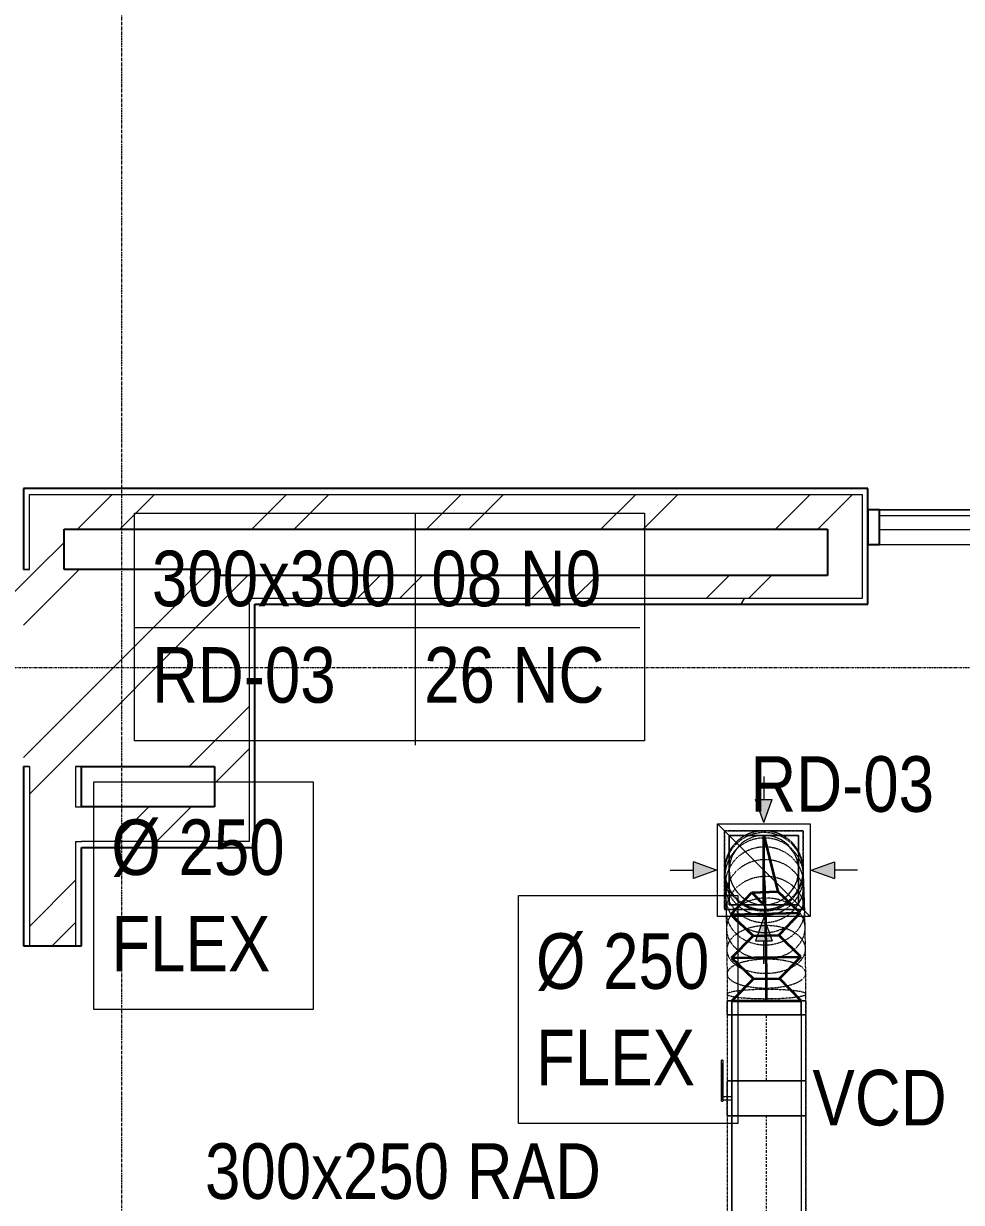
# Model space of a CAD drawing. Header units: inches. Extents: x -83664 to 20107, y -47222 to 19398.
# Drawn here: x -397 to 3657, y -3073 to 2019 of the extents above; entities that cross this region are included whole.
import ezdxf

# ---------------------------------------------------------------- set-up
doc = ezdxf.new("R2010")
doc.units = ezdxf.units.IN
doc.header["$MEASUREMENT"] = 0
for name, pattern in [('Center', [29.999999, 12, -6, 6, -6]), ('Grid Line', [22.225, 12.7, -3.175, 3.175, -3.175]), ('Hidden 0_50', [1.0584, 0.5292, -0.5292])]:
    doc.linetypes.add(name, pattern=pattern)
for name, color, linetype, lineweight, true_color in [('A-DETL', 7, 'Continuous', 18, 0x00a600), ('M-HVAC-DUCT', 7, 'Continuous', 9, 0xffe97f), ('M-HVAC-DUCT-PATT', 7, 'Continuous', 35, 0x007f00)]:
    doc.layers.add(name, color=color, linetype=linetype, lineweight=lineweight, true_color=true_color)
for name, color, linetype, lineweight in [('A-DETL-GENF', 7, 'Continuous', 9), ('A-GLAZ-CURT', 7, 'Continuous', 9), ('A-GLAZ-CWMG', 7, 'Continuous', 9), ('A-WALL', 7, 'Continuous', 9), ('A-WALL-PATT', 7, 'Continuous', 25), ('G-ANNO-TEXT', 7, 'Continuous', 9), ('M-HVAC-CDFF', 7, 'Continuous', 9), ('M-HVAC-DUCT-CNTR', 7, 'Center', 9), ('M-HVAC-DUCT-IDEN', 7, 'Continuous', 18), ('S-GRID', 7, 'Continuous', 9)]:
    doc.layers.add(name, color=color, linetype=linetype, lineweight=lineweight)
doc.styles.add('Arial Narrow_21', font='ARIALN.TTF', dxfattribs={"height": 240})
pattern_1 = [(45, (0, 0), (-377.1708, 377.1708), []), (45, (0, 571.5), (-377.1708, 377.1708), [])]
pattern_2 = [(0, (0, 0), (1219.2, 304.8), [50.292, -864.108, 50.292, -864.108, -4876.8]), (0, (0, 0), (1219.2, 304.8), [-1828.8, 50.292, -1778.508, 50.292, -864.108, -2133.6]), (0, (0, 0), (1219.2, 304.8), [-4572, 50.292, -559.308, 50.292, -1473.708]), (120, (457.2, 152.4), (-873.56454, 903.45817), [50.292, -864.108, 50.292, -864.108, -4876.8]), (120, (457.2, 152.4), (-873.56454, 903.45817), [-1828.8, 50.292, -1778.508, 50.292, -864.108, -2133.6]), (120, (457.2, 152.4), (-873.56454, 903.45817), [-4572, 50.292, -559.308, 50.292, -1473.708]), (240, (609.6, 762), (-345.63546, -1208.25817), [50.292, -864.108, 50.292, -864.108, -4876.8]), (240, (609.6, 762), (-345.63546, -1208.25817), [-1828.8, 50.292, -1778.508, 50.292, -864.108, -2133.6]), (240, (609.6, 762), (-345.63546, -1208.25817), [-4572, 50.292, -559.308, 50.292, -1473.708])]

# ---------------------------------------------------------------- blocks, each defined once
blk = doc.blocks.new('GCE-AT-Return Air Rectangular Diffuser - 300X300-7590694-FIRST FLOOR AC CONDITIONING LAYOUT - PART A')
at = {"layer": 'A-DETL-GENF', "true_color": 0xff00ff}
for points in [[(0, 205), (36.4, 305), (-36.4, 305)], [(-305, -36.4), (-205, 0), (-305, 36.4)], [(305, -36.4), (305, 36.4), (205, 0)], [(36.4, -305), (0, -205), (-36.4, -305)]]:
    blk.add_hatch(color=6, dxfattribs=at).paths.add_polyline_path(points)
at = {"layer": 'A-DETL-GENF', "color": 6, "true_color": 0xff00ff}
for p, q in [((0, 405), (0, 305)), ((0, 205), (-36.4, 305)), ((-36.4, 305), (36.4, 305)), ((0, 205), (36.4, 305)), ((-200, 200), (200, 200)), ((-200, -200), (-200, 200)), ((-200, 200), (200, -200)), ((200, 200), (200, -200)), ((-205, 0), (-305, 36.4)), ((-305, -36.4), (-305, 36.4)), ((205, 0), (305, 36.4)), ((305, 36.4), (305, -36.4)), ((405, 0), (305, 0)), ((-405, 0), (-305, 0)), ((-205, 0), (-305, -36.4)), ((205, 0), (305, -36.4)), ((200, -200), (-200, -200)), ((0, -205), (-36.4, -305)), ((0, -205), (36.4, -305)), ((-36.4, -305), (36.4, -305)), ((0, -405), (0, -305))]:
    blk.add_line(p, q, dxfattribs=at)
blk = doc.blocks.new('M_Rectangular to Round Transition - Angle - 45 Degree-7692455-FIRST FLOOR AC CONDITIONING LAYOUT - PART A')
at = {"layer": 'M-HVAC-DUCT', "color": 6, "true_color": 0xff00ff}
for p, q in [((0, 150), (60.4, 150)), ((60.4, 150), (0, 150)), ((0, 150), (0, -150)), ((0, -150), (0, 150)), ((60.4, 0), (60.4, 150)), ((60.4, 0), (60.4, 150)), ((60.4, -150), (60.4, 0)), ((60.4, -150), (60.4, 0)), ((0, -150), (60.4, -150)), ((60.4, -150), (0, -150))]:
    blk.add_line(p, q, dxfattribs=at)
blk = doc.blocks.new('M_Rectangular to Round Transition - Angle - 45 Degree-7399641-FIRST FLOOR AC CONDITIONING LAYOUT - PART A')
at = {"layer": 'M-HVAC-DUCT', "color": 6, "true_color": 0xff00ff}
for p, q in [((146028.2, 59241), (145878.2, 59241)), ((145878.2, 59241), (145878.2, 59091)), ((145878.2, 59241), (146178.2, 59241)), ((145878.2, 58941), (145878.2, 59241)), ((146178.2, 59241), (146028.2, 59241)), ((146178.2, 59091), (146178.2, 59241)), ((146178.2, 59241), (146178.2, 58941)), ((145878.2, 59091), (145878.2, 58941)), ((146178.2, 58941), (146178.2, 59091)), ((145878.2, 58941), (146028.2, 58941)), ((146178.2, 58941), (145878.2, 58941)), ((146028.2, 58941), (146178.2, 58941))]:
    blk.add_line(p, q, dxfattribs=at)
for start, end in [(90, 180), (0, 90), (180, 270), (270, 0)]:
    blk.add_arc((146028.2, 59091), 150, start, end, dxfattribs=at)
blk = doc.blocks.new('TEMW-ME-DMP-Volume Control Damper - Standard-7399616-FIRST FLOOR AC CONDITIONING LAYOUT - PART A')
at = {"layer": 'M-HVAC-DUCT', "color": 6, "true_color": 0xff00ff}
for p, q in [((-165.1, 188.1), (-165.1, 194.4)), ((-152.4, 194.4), (-165.1, 194.4)), ((-165.1, 188.1), (-152.4, 188.1)), ((0, 194.4), (-152.4, 194.4)), ((-152.4, 194.4), (0, 194.4)), ((0, 188.1), (-152.4, 188.1)), ((-152.4, 188.1), (0, 188.1)), ((-6.4, 150), (-6.4, 188.1)), ((6.3, 188.1), (-6.4, 188.1)), ((6.3, 188.1), (-6.4, 188.1)), ((12.7, 194.4), (0, 194.4)), ((0, 188.1), (12.7, 188.1)), ((6.3, 188.1), (6.3, 150)), ((12.7, 194.4), (12.7, 188.1)), ((-76.2, 150), (-76.2, -150)), ((-76.2, -150), (-76.2, 150)), ((76.2, 150), (-76.2, 150)), ((-76.2, 150), (76.2, 150)), ((-76.2, 150), (76.2, 150)), ((-6.4, 150), (6.3, 150)), ((-6.4, 150), (6.3, 150)), ((76.2, 150), (76.2, -150)), ((76.2, -150), (76.2, 150)), ((-76.2, -150), (76.2, -150)), ((-76.2, -150), (76.2, -150)), ((-76.2, -150), (76.2, -150))]:
    blk.add_line(p, q, dxfattribs=at)
blk = doc.blocks.new('TEMW-SMBZ-HO-BM-HVAC-00002_rvt-1-FIRST FLOOR AC CONDITIONING LAYOUT - PART A')
at = {"layer": 'M-HVAC-DUCT', "color": 6, "linetype": 'Hidden 0_50', "true_color": 0xff00ff}
for p, q in [((154259.4, 96904.5), (154089.4, 96904.5)), ((154089.4, 96904.5), (154089.4, 96734.5)), ((154089.4, 96564.5), (154089.4, 96904.5)), ((154089.4, 96904.5), (154429.4, 96904.5)), ((154429.4, 96904.5), (154259.4, 96904.5)), ((154429.4, 96734.5), (154429.4, 96904.5)), ((154429.4, 96904.5), (154429.4, 96564.5)), ((154089.4, 96734.5), (154089.4, 96564.5)), ((154089.6, 96725.2), (154090, 96718.2)), ((154089.9, 96719.1), (154091, 96698)), ((154429.5, 96736.7), (154429.1, 96743.7)), ((154429.4, 96564.5), (154429.4, 96734.5)), ((154430.6, 96714.6), (154429.5, 96735.7)), ((154432.1, 96678.4), (154430.6, 96713.5)), ((154090.9, 96699.1), (154092.4, 96664)), ((154092.4, 96665.1), (154094.1, 96616.1)), ((154433.9, 96628.2), (154432.1, 96677.4)), ((154094.1, 96617.1), (154096, 96554.3)), ((154435.8, 96564.1), (154433.9, 96627.3)), ((154089.4, 96564.5), (154259.4, 96564.5)), ((154429.4, 96564.5), (154089.4, 96564.5)), ((154095.9, 96555.2), (154097.7, 96478.7)), ((154259.4, 96564.5), (154429.4, 96564.5)), ((154437.6, 96486.1), (154435.8, 96563.3)), ((154097.7, 96479.4), (154099.2, 96389.3)), ((154439.1, 96394.2), (154437.6, 96485.4)), ((154099.2, 96389.7), (154100.2, 96286.1)), ((154440.2, 96288.7), (154439.1, 96393.8)), ((154100.2, 96286.2), (154100.6, 96198.7)), ((154440.6, 96199.4), (154440.2, 96288.5)), ((154100.6, 96198.7), (154100.6, 96169.3)), ((154440.6, 96169.3), (154440.6, 96199.4)), ((154100.6, 96169.3), (154440.6, 96169.3)), ((154100.6, 96169.3), (154440.6, 96169.3)), ((154100.6, 96108.9), (154100.6, 96169.3)), ((154100.6, 96169.3), (154100.6, 96108.9)), ((154270.6, 96169.3), (154100.6, 96169.3)), ((154270.6, 96169.3), (154100.6, 96169.3)), ((154440.6, 96169.3), (154270.6, 96169.3)), ((154440.6, 96169.3), (154270.6, 96169.3)), ((154440.6, 96108.9), (154440.6, 96169.3)), ((154440.6, 96169.3), (154440.6, 96108.9)), ((154440.6, 96108.9), (154100.6, 96108.9)), ((154100.6, 96108.9), (154440.6, 96108.9)), ((154100.6, 96108.9), (154100.6, 95824.9)), ((154100.6, 96108.9), (154100.6, 95824.9)), ((154440.6, 96108.9), (154100.6, 96108.9)), ((154100.6, 96108.9), (154440.6, 96108.9)), ((154440.6, 95824.9), (154440.6, 96108.9)), ((154440.6, 96108.9), (154440.6, 95824.9)), ((154440.6, 95824.9), (154100.6, 95824.9)), ((154100.6, 95824.9), (154440.6, 95824.9)), ((154440.6, 95824.9), (154100.6, 95824.9)), ((154100.6, 95824.9), (154100.6, 95672.5)), ((154100.6, 95672.5), (154100.6, 95824.9)), ((154100.6, 95824.9), (154440.6, 95824.9)), ((154440.6, 95672.5), (154440.6, 95824.9)), ((154440.6, 95824.9), (154440.6, 95672.5)), ((154100.6, 95672.5), (154440.6, 95672.5)), ((154440.6, 95672.5), (154100.6, 95672.5)), ((154440.6, 95672.5), (154100.6, 95672.5)), ((154100.6, 95672.5), (154440.6, 95672.5)), ((154100.6, 95672.5), (154100.6, 94582.7)), ((154100.6, 95672.5), (154100.6, 94582.7)), ((154440.6, 94582.7), (154440.6, 95672.5)), ((154440.6, 95672.5), (154440.6, 94582.7))]:
    blk.add_line(p, q, dxfattribs=at)
at = {"layer": 'M-HVAC-DUCT', "color": 6, "true_color": 0xff00ff}
for p, q in [((154120.6, 96108.9), (154420.6, 96108.9)), ((154420.6, 96108.9), (154120.6, 96108.9)), ((154120.6, 95824.9), (154120.6, 96108.9)), ((154120.6, 96108.9), (154120.6, 95824.9)), ((154420.6, 96108.9), (154420.6, 95824.9)), ((154420.6, 96108.9), (154420.6, 95824.9)), ((154120.6, 95824.9), (154420.6, 95824.9)), ((154420.6, 95824.9), (154120.6, 95824.9)), ((154120.6, 95672.5), (154420.6, 95672.5)), ((154420.6, 95672.5), (154120.6, 95672.5)), ((154120.6, 94582.7), (154120.6, 95672.5)), ((154120.6, 95672.5), (154120.6, 94582.7)), ((154420.6, 95672.5), (154420.6, 94582.7)), ((154420.6, 95672.5), (154420.6, 94582.7))]:
    blk.add_line(p, q, dxfattribs=at)
at = {"layer": 'M-HVAC-DUCT', "color": 6, "linetype": 'Hidden 0_50', "true_color": 0xff00ff}
for start, end in [(0.7534, 180.7534), (90, 180), (0, 90), (180.7534, 0.7534), (180, 270), (270, 0)]:
    blk.add_arc((154259.4, 96734.5), 170, start, end, dxfattribs=at)
for points in [[(154429.3, 96736.7), (154429.1, 96751.5), (154424.8, 96781.1), (154407.1, 96822.4), (154379.3, 96857.6), (154343.4, 96884.5), (154301.7, 96901.1), (154257.1, 96906.4), (154212.7, 96899.9), (154171.4, 96882.2), (154136.2, 96854.4), (154109.3, 96818.5), (154092.7, 96776.8), (154089.2, 96747), (154089.4, 96732.2)], [(154429.7, 96729.7), (154429.5, 96744.4), (154425.2, 96773.9), (154407.5, 96815), (154379.7, 96850.1), (154343.8, 96876.8), (154302.1, 96893.4), (154257.5, 96898.6), (154213.1, 96892.2), (154171.8, 96874.5), (154136.6, 96846.9), (154109.7, 96811), (154093.1, 96769.5), (154089.6, 96739.9), (154089.8, 96725.1)], [(154430.7, 96708.6), (154430.6, 96723.2), (154426.3, 96752.3), (154408.6, 96792.8), (154380.8, 96827.4), (154344.9, 96853.8), (154303.2, 96870.1), (154258.7, 96875.2), (154214.2, 96868.9), (154173, 96851.4), (154137.7, 96824.1), (154110.8, 96788.7), (154094.1, 96747.8), (154090.6, 96718.6), (154090.8, 96704)], [(154432.2, 96673.6), (154432.1, 96687.8), (154427.8, 96716.3), (154410.2, 96755.9), (154382.5, 96789.7), (154346.5, 96815.4), (154304.9, 96831.3), (154260.3, 96836.3), (154215.9, 96830.1), (154174.6, 96813), (154139.3, 96786.3), (154112.4, 96751.7), (154095.7, 96711.6), (154092.1, 96683.1), (154092.3, 96668.8)], [(154434, 96624.5), (154433.9, 96638.3), (154429.6, 96665.7), (154412.1, 96703.8), (154384.4, 96736.4), (154348.5, 96761.2), (154306.8, 96776.5), (154262.3, 96781.3), (154217.8, 96775.3), (154176.6, 96758.8), (154141.2, 96733), (154114.3, 96699.6), (154097.5, 96661), (154093.9, 96633.5), (154094, 96619.8)], [(154089.4, 96732.2), (154089.6, 96717.4), (154093.9, 96687.8), (154111.6, 96646.5), (154139.4, 96611.3), (154175.3, 96584.4), (154217, 96567.8), (154261.6, 96562.5), (154306, 96569), (154347.3, 96586.7), (154382.5, 96614.5), (154409.4, 96650.4), (154426, 96692.1), (154429.5, 96721.9), (154429.3, 96736.7)], [(154089.8, 96725.1), (154089.9, 96710.4), (154094.2, 96680.9), (154111.9, 96639.8), (154139.7, 96604.7), (154175.7, 96578), (154217.4, 96561.4), (154262, 96556.2), (154306.4, 96562.6), (154347.6, 96580.3), (154382.9, 96608), (154409.7, 96643.8), (154426.4, 96685.3), (154429.9, 96714.9), (154429.7, 96729.7)], [(154090.8, 96704), (154091, 96689.4), (154095.2, 96660.3), (154112.9, 96619.8), (154140.7, 96585.2), (154176.6, 96558.8), (154218.3, 96542.5), (154262.9, 96537.4), (154307.3, 96543.8), (154348.6, 96561.2), (154383.8, 96588.5), (154410.7, 96623.9), (154427.4, 96664.9), (154430.9, 96694.1), (154430.7, 96708.6)], [(154435.9, 96561.5), (154435.7, 96574.4), (154431.6, 96600.1), (154414.1, 96635.9), (154386.4, 96666.5), (154350.6, 96689.7), (154309, 96704.1), (154264.4, 96708.6), (154220, 96702.9), (154178.7, 96687.4), (154143.3, 96663.2), (154116.3, 96631.8), (154099.4, 96595.6), (154095.8, 96569.8), (154095.9, 96556.9)], [(154092.3, 96668.8), (154092.4, 96654.6), (154096.7, 96626.2), (154114.3, 96586.6), (154142.1, 96552.8), (154178, 96527), (154219.6, 96511.1), (154264.2, 96506.1), (154308.6, 96512.3), (154349.9, 96529.4), (154385.2, 96556.1), (154412.1, 96590.7), (154428.8, 96630.8), (154432.4, 96659.3), (154432.2, 96673.6)], [(154094, 96619.8), (154094.2, 96606), (154098.4, 96578.6), (154116, 96540.5), (154143.7, 96507.9), (154179.6, 96483.1), (154221.2, 96467.8), (154265.8, 96463), (154310.2, 96469.1), (154351.5, 96485.5), (154386.8, 96511.3), (154413.8, 96544.7), (154430.5, 96583.3), (154434.2, 96610.8), (154434, 96624.5)], [(154437.6, 96484.6), (154437.5, 96496), (154433.5, 96518.9), (154416, 96550.7), (154388.5, 96577.8), (154352.7, 96598.4), (154311.1, 96611.2), (154266.6, 96615.1), (154222.1, 96610), (154180.8, 96596.3), (154145.3, 96574.7), (154118.2, 96546.9), (154101.3, 96514.6), (154097.6, 96491.7), (154097.7, 96480.2)], [(154095.9, 96556.9), (154096, 96544), (154100.2, 96518.3), (154117.7, 96482.5), (154145.3, 96451.9), (154181.2, 96428.7), (154222.8, 96414.3), (154267.3, 96409.8), (154311.8, 96415.5), (154353.1, 96431), (154388.5, 96455.3), (154415.5, 96486.6), (154432.3, 96522.8), (154436, 96548.6), (154435.9, 96561.5)], [(154097.7, 96480.2), (154097.8, 96468.7), (154101.8, 96445.9), (154119.3, 96414.1), (154146.8, 96387), (154182.6, 96366.3), (154224.2, 96353.6), (154268.7, 96349.6), (154313.2, 96354.7), (154354.5, 96368.5), (154390, 96390.1), (154417.1, 96417.9), (154434, 96450.2), (154437.7, 96473.1), (154437.6, 96484.6)], [(154439.1, 96393.5), (154439.1, 96402.6), (154435.1, 96420.4), (154417.8, 96445.4), (154390.3, 96466.7), (154354.6, 96482.9), (154313.1, 96492.9), (154268.5, 96496), (154224.1, 96491.9), (154182.7, 96481.1), (154147.1, 96464.2), (154119.9, 96442.3), (154102.9, 96417), (154099.1, 96399), (154099.1, 96390)], [(154099.1, 96390), (154099.2, 96381), (154103.2, 96363.1), (154120.5, 96338.1), (154148, 96316.8), (154183.7, 96300.6), (154225.2, 96290.7), (154269.7, 96287.6), (154314.2, 96291.6), (154355.6, 96302.4), (154391.1, 96319.4), (154418.3, 96341.2), (154435.4, 96366.5), (154439.2, 96384.5), (154439.1, 96393.5)], [(154440.2, 96288.5), (154440.1, 96294), (154436.2, 96304.8), (154419, 96319.9), (154391.6, 96332.8), (154356, 96342.6), (154314.5, 96348.6), (154270, 96350.5), (154225.5, 96348), (154184, 96341.5), (154148.5, 96331.2), (154121.2, 96318), (154104, 96302.6), (154100.2, 96291.8), (154100.2, 96286.3)], [(154100.2, 96286.3), (154100.2, 96280.8), (154104.1, 96270), (154121.3, 96254.8), (154148.7, 96242), (154184.4, 96232.2), (154225.8, 96226.1), (154270.4, 96224.3), (154314.9, 96226.7), (154356.3, 96233.3), (154391.9, 96243.6), (154419.2, 96256.8), (154436.3, 96272.2), (154440.2, 96283), (154440.2, 96288.5)], [(154440.6, 96199.4), (154440.6, 96201.2), (154436.6, 96204.6), (154419.5, 96209.4), (154392.1, 96213.5), (154356.5, 96216.7), (154315.1, 96218.6), (154270.6, 96219.2), (154226, 96218.4), (154184.6, 96216.3), (154149, 96213), (154121.6, 96208.8), (154104.5, 96203.9), (154100.6, 96200.5), (154100.6, 96198.7)], [(154100.6, 96198.7), (154100.6, 96196.9), (154104.5, 96193.5), (154121.6, 96188.6), (154149, 96184.5), (154184.6, 96181.4), (154226, 96179.5), (154270.6, 96178.9), (154315.1, 96179.7), (154356.5, 96181.8), (154392.1, 96185.1), (154419.5, 96189.3), (154436.6, 96194.2), (154440.6, 96197.6), (154440.6, 96199.4)]]:
    blk.add_open_spline(points, degree=3, dxfattribs=at)
at = {"layer": 'M-HVAC-DUCT-CNTR', "color": 6, "true_color": 0xff00ff}
for p, q in [((154270.6, 95824.9), (154270.6, 96108.9)), ((154270.6, 94582.7), (154270.6, 95672.5))]:
    blk.add_line(p, q, dxfattribs=at)
at = {"layer": 'M-HVAC-DUCT-CNTR', "color": 6, "linetype": 'Continuous', "lineweight": 35, "true_color": 0xff00ff}
blk.add_open_spline([(154270.6, 96169.3), (154270.6, 96544.1), (154259.4, 96734.5), (154259.4, 96734.5)], degree=3, dxfattribs=at)
at = {"layer": 'M-HVAC-DUCT-PATT', "color": 6, "true_color": 0xff00ff}
for p, q in [((154259.4, 96584.5), (154259.4, 96884.5)), ((154259.4, 96884.5), (154319.1, 96642.3)), ((154116.3, 96542.4), (154207.7, 96638.4)), ((154207.7, 96638.4), (154319.1, 96642.3)), ((154259.4, 96584.5), (154207.7, 96638.4)), ((154416.2, 96549.9), (154319.1, 96642.3)), ((154116.3, 96542.4), (154416.2, 96549.9)), ((154116.3, 96542.4), (154416.2, 96549.9)), ((154416.2, 96549.9), (154324, 96452.9)), ((154116.3, 96542.4), (154212.4, 96451)), ((154119.6, 96356.2), (154212.4, 96451)), ((154212.4, 96451), (154324, 96452.9)), ((154419.5, 96359.5), (154324, 96452.9)), ((154119.6, 96356.2), (154419.5, 96359.5)), ((154119.6, 96356.2), (154419.5, 96359.5)), ((154119.6, 96356.2), (154214.5, 96265.1)), ((154419.5, 96359.5), (154326.1, 96265.8)), ((154120.6, 96169.3), (154214.5, 96265.1)), ((154214.5, 96265.1), (154326.1, 96265.8)), ((154420.6, 96169.3), (154326.1, 96265.8)), ((154120.6, 96169.3), (154420.6, 96169.3)), ((154120.6, 96169.3), (154420.6, 96169.3))]:
    blk.add_line(p, q, dxfattribs=at)
at = {"layer": 'M-HVAC-CDFF', "color": 6, "linetype": 'Hidden 0_50', "lineweight": 9, "true_color": 0xff00ff}
blk.add_blockref('GCE-AT-Return Air Rectangular Diffuser - 300X300-7590694-FIRST FLOOR AC CONDITIONING LAYOUT - PART A', (154259.4, 96734.5), dxfattribs=at)
at = {"layer": 'M-HVAC-DUCT', "color": 6, "linetype": 'Hidden 0_50', "lineweight": 9, "true_color": 0xff00ff}
blk.add_blockref('M_Rectangular to Round Transition - Angle - 45 Degree-7399641-FIRST FLOOR AC CONDITIONING LAYOUT - PART A', (8231.1, 37643.5), dxfattribs=at)
at = {"layer": 'M-HVAC-DUCT', "color": 6, "linetype": 'Hidden 0_50', "lineweight": 9, "true_color": 0xff00ff, "rotation": 90}
blk.add_blockref('M_Rectangular to Round Transition - Angle - 45 Degree-7692455-FIRST FLOOR AC CONDITIONING LAYOUT - PART A', (154270.6, 96108.9), dxfattribs=at)
at = {"layer": 'M-HVAC-DUCT', "color": 6, "linetype": 'Hidden 0_50', "lineweight": 9, "true_color": 0xff00ff, "extrusion": (0, 0, -1), "rotation": 270}
blk.add_blockref('TEMW-ME-DMP-Volume Control Damper - Standard-7399616-FIRST FLOOR AC CONDITIONING LAYOUT - PART A', (-154270.6, 95748.7), dxfattribs=at)
blk = doc.blocks.new('TEMW-SMBZ-HO-BM-HVAC-00002_rvt-2-FIRST FLOOR AC CONDITIONING LAYOUT - PART A')
at = {"layer": 'M-HVAC-DUCT', "color": 6, "linetype": 'Hidden 0_50', "true_color": 0xff00ff}
for p, q in [((154259.4, 96904.5), (154089.4, 96904.5)), ((154089.4, 96904.5), (154089.4, 96734.5)), ((154089.4, 96564.5), (154089.4, 96904.5)), ((154089.4, 96904.5), (154429.4, 96904.5)), ((154429.4, 96904.5), (154259.4, 96904.5)), ((154429.4, 96734.5), (154429.4, 96904.5)), ((154429.4, 96904.5), (154429.4, 96564.5)), ((154089.4, 96734.5), (154089.4, 96564.5)), ((154089.6, 96725.2), (154090, 96718.2)), ((154089.9, 96719.1), (154091, 96698)), ((154429.5, 96736.7), (154429.1, 96743.7)), ((154429.4, 96564.5), (154429.4, 96734.5)), ((154430.6, 96714.6), (154429.5, 96735.7)), ((154432.1, 96678.4), (154430.6, 96713.5)), ((154090.9, 96699.1), (154092.4, 96664)), ((154092.4, 96665.1), (154094.1, 96616.1)), ((154433.9, 96628.2), (154432.1, 96677.4)), ((154094.1, 96617.1), (154096, 96554.3)), ((154435.8, 96564.1), (154433.9, 96627.3)), ((154089.4, 96564.5), (154259.4, 96564.5)), ((154429.4, 96564.5), (154089.4, 96564.5)), ((154095.9, 96555.2), (154097.7, 96478.7)), ((154259.4, 96564.5), (154429.4, 96564.5)), ((154437.6, 96486.1), (154435.8, 96563.3)), ((154097.7, 96479.4), (154099.2, 96389.3)), ((154439.1, 96394.2), (154437.6, 96485.4)), ((154099.2, 96389.7), (154100.2, 96286.1)), ((154440.2, 96288.7), (154439.1, 96393.8)), ((154100.2, 96286.2), (154100.6, 96198.7)), ((154440.6, 96199.4), (154440.2, 96288.5)), ((154100.6, 96198.7), (154100.6, 96169.3)), ((154440.6, 96169.3), (154440.6, 96199.4)), ((154100.6, 96169.3), (154440.6, 96169.3)), ((154100.6, 96169.3), (154440.6, 96169.3)), ((154100.6, 96108.9), (154100.6, 96169.3)), ((154100.6, 96169.3), (154100.6, 96108.9)), ((154270.6, 96169.3), (154100.6, 96169.3)), ((154270.6, 96169.3), (154100.6, 96169.3)), ((154440.6, 96169.3), (154270.6, 96169.3)), ((154440.6, 96169.3), (154270.6, 96169.3)), ((154440.6, 96108.9), (154440.6, 96169.3)), ((154440.6, 96169.3), (154440.6, 96108.9)), ((154440.6, 96108.9), (154100.6, 96108.9)), ((154100.6, 96108.9), (154440.6, 96108.9)), ((154100.6, 96108.9), (154100.6, 95824.9)), ((154100.6, 96108.9), (154100.6, 95824.9)), ((154440.6, 96108.9), (154100.6, 96108.9)), ((154100.6, 96108.9), (154440.6, 96108.9)), ((154440.6, 95824.9), (154440.6, 96108.9)), ((154440.6, 96108.9), (154440.6, 95824.9)), ((154440.6, 95824.9), (154100.6, 95824.9)), ((154100.6, 95824.9), (154440.6, 95824.9)), ((154440.6, 95824.9), (154100.6, 95824.9)), ((154100.6, 95824.9), (154100.6, 95672.5)), ((154100.6, 95672.5), (154100.6, 95824.9)), ((154100.6, 95824.9), (154440.6, 95824.9)), ((154440.6, 95672.5), (154440.6, 95824.9)), ((154440.6, 95824.9), (154440.6, 95672.5)), ((154100.6, 95672.5), (154440.6, 95672.5)), ((154440.6, 95672.5), (154100.6, 95672.5)), ((154440.6, 95672.5), (154100.6, 95672.5)), ((154100.6, 95672.5), (154440.6, 95672.5)), ((154100.6, 95672.5), (154100.6, 94582.7)), ((154100.6, 95672.5), (154100.6, 94582.7)), ((154440.6, 94582.7), (154440.6, 95672.5)), ((154440.6, 95672.5), (154440.6, 94582.7))]:
    blk.add_line(p, q, dxfattribs=at)
at = {"layer": 'M-HVAC-DUCT', "color": 6, "true_color": 0xff00ff}
for p, q in [((154120.6, 96108.9), (154420.6, 96108.9)), ((154420.6, 96108.9), (154120.6, 96108.9)), ((154120.6, 95824.9), (154120.6, 96108.9)), ((154120.6, 96108.9), (154120.6, 95824.9)), ((154420.6, 96108.9), (154420.6, 95824.9)), ((154420.6, 96108.9), (154420.6, 95824.9)), ((154120.6, 95824.9), (154420.6, 95824.9)), ((154420.6, 95824.9), (154120.6, 95824.9)), ((154120.6, 95672.5), (154420.6, 95672.5)), ((154420.6, 95672.5), (154120.6, 95672.5)), ((154120.6, 94582.7), (154120.6, 95672.5)), ((154120.6, 95672.5), (154120.6, 94582.7)), ((154420.6, 95672.5), (154420.6, 94582.7)), ((154420.6, 95672.5), (154420.6, 94582.7))]:
    blk.add_line(p, q, dxfattribs=at)
at = {"layer": 'M-HVAC-DUCT', "color": 6, "linetype": 'Hidden 0_50', "true_color": 0xff00ff}
for start, end in [(0.7534, 180.7534), (90, 180), (0, 90), (180.7534, 0.7534), (180, 270), (270, 0)]:
    blk.add_arc((154259.4, 96734.5), 170, start, end, dxfattribs=at)
for points in [[(154429.3, 96736.7), (154429.1, 96751.5), (154424.8, 96781.1), (154407.1, 96822.4), (154379.3, 96857.6), (154343.4, 96884.5), (154301.7, 96901.1), (154257.1, 96906.4), (154212.7, 96899.9), (154171.4, 96882.2), (154136.2, 96854.4), (154109.3, 96818.5), (154092.7, 96776.8), (154089.2, 96747), (154089.4, 96732.2)], [(154429.7, 96729.7), (154429.5, 96744.4), (154425.2, 96773.9), (154407.5, 96815), (154379.7, 96850.1), (154343.8, 96876.8), (154302.1, 96893.4), (154257.5, 96898.6), (154213.1, 96892.2), (154171.8, 96874.5), (154136.6, 96846.9), (154109.7, 96811), (154093.1, 96769.5), (154089.6, 96739.9), (154089.8, 96725.1)], [(154430.7, 96708.6), (154430.6, 96723.2), (154426.3, 96752.3), (154408.6, 96792.8), (154380.8, 96827.4), (154344.9, 96853.8), (154303.2, 96870.1), (154258.7, 96875.2), (154214.2, 96868.9), (154173, 96851.4), (154137.7, 96824.1), (154110.8, 96788.7), (154094.1, 96747.8), (154090.6, 96718.6), (154090.8, 96704)], [(154432.2, 96673.6), (154432.1, 96687.8), (154427.8, 96716.3), (154410.2, 96755.9), (154382.5, 96789.7), (154346.5, 96815.4), (154304.9, 96831.3), (154260.3, 96836.3), (154215.9, 96830.1), (154174.6, 96813), (154139.3, 96786.3), (154112.4, 96751.7), (154095.7, 96711.6), (154092.1, 96683.1), (154092.3, 96668.8)], [(154434, 96624.5), (154433.9, 96638.3), (154429.6, 96665.7), (154412.1, 96703.8), (154384.4, 96736.4), (154348.5, 96761.2), (154306.8, 96776.5), (154262.3, 96781.3), (154217.8, 96775.3), (154176.6, 96758.8), (154141.2, 96733), (154114.3, 96699.6), (154097.5, 96661), (154093.9, 96633.5), (154094, 96619.8)], [(154089.4, 96732.2), (154089.6, 96717.4), (154093.9, 96687.8), (154111.6, 96646.5), (154139.4, 96611.3), (154175.3, 96584.4), (154217, 96567.8), (154261.6, 96562.5), (154306, 96569), (154347.3, 96586.7), (154382.5, 96614.5), (154409.4, 96650.4), (154426, 96692.1), (154429.5, 96721.9), (154429.3, 96736.7)], [(154089.8, 96725.1), (154089.9, 96710.4), (154094.2, 96680.9), (154111.9, 96639.8), (154139.7, 96604.7), (154175.7, 96578), (154217.4, 96561.4), (154262, 96556.2), (154306.4, 96562.6), (154347.6, 96580.3), (154382.9, 96608), (154409.7, 96643.8), (154426.4, 96685.3), (154429.9, 96714.9), (154429.7, 96729.7)], [(154090.8, 96704), (154091, 96689.4), (154095.2, 96660.3), (154112.9, 96619.8), (154140.7, 96585.2), (154176.6, 96558.8), (154218.3, 96542.5), (154262.9, 96537.4), (154307.3, 96543.8), (154348.6, 96561.2), (154383.8, 96588.5), (154410.7, 96623.9), (154427.4, 96664.9), (154430.9, 96694.1), (154430.7, 96708.6)], [(154435.9, 96561.5), (154435.7, 96574.4), (154431.6, 96600.1), (154414.1, 96635.9), (154386.4, 96666.5), (154350.6, 96689.7), (154309, 96704.1), (154264.4, 96708.6), (154220, 96702.9), (154178.7, 96687.4), (154143.3, 96663.2), (154116.3, 96631.8), (154099.4, 96595.6), (154095.8, 96569.8), (154095.9, 96556.9)], [(154092.3, 96668.8), (154092.4, 96654.6), (154096.7, 96626.2), (154114.3, 96586.6), (154142.1, 96552.8), (154178, 96527), (154219.6, 96511.1), (154264.2, 96506.1), (154308.6, 96512.3), (154349.9, 96529.4), (154385.2, 96556.1), (154412.1, 96590.7), (154428.8, 96630.8), (154432.4, 96659.3), (154432.2, 96673.6)], [(154094, 96619.8), (154094.2, 96606), (154098.4, 96578.6), (154116, 96540.5), (154143.7, 96507.9), (154179.6, 96483.1), (154221.2, 96467.8), (154265.8, 96463), (154310.2, 96469.1), (154351.5, 96485.5), (154386.8, 96511.3), (154413.8, 96544.7), (154430.5, 96583.3), (154434.2, 96610.8), (154434, 96624.5)], [(154437.6, 96484.6), (154437.5, 96496), (154433.5, 96518.9), (154416, 96550.7), (154388.5, 96577.8), (154352.7, 96598.4), (154311.1, 96611.2), (154266.6, 96615.1), (154222.1, 96610), (154180.8, 96596.3), (154145.3, 96574.7), (154118.2, 96546.9), (154101.3, 96514.6), (154097.6, 96491.7), (154097.7, 96480.2)], [(154095.9, 96556.9), (154096, 96544), (154100.2, 96518.3), (154117.7, 96482.5), (154145.3, 96451.9), (154181.2, 96428.7), (154222.8, 96414.3), (154267.3, 96409.8), (154311.8, 96415.5), (154353.1, 96431), (154388.5, 96455.3), (154415.5, 96486.6), (154432.3, 96522.8), (154436, 96548.6), (154435.9, 96561.5)], [(154097.7, 96480.2), (154097.8, 96468.7), (154101.8, 96445.9), (154119.3, 96414.1), (154146.8, 96387), (154182.6, 96366.3), (154224.2, 96353.6), (154268.7, 96349.6), (154313.2, 96354.7), (154354.5, 96368.5), (154390, 96390.1), (154417.1, 96417.9), (154434, 96450.2), (154437.7, 96473.1), (154437.6, 96484.6)], [(154439.1, 96393.5), (154439.1, 96402.6), (154435.1, 96420.4), (154417.8, 96445.4), (154390.3, 96466.7), (154354.6, 96482.9), (154313.1, 96492.9), (154268.5, 96496), (154224.1, 96491.9), (154182.7, 96481.1), (154147.1, 96464.2), (154119.9, 96442.3), (154102.9, 96417), (154099.1, 96399), (154099.1, 96390)], [(154099.1, 96390), (154099.2, 96381), (154103.2, 96363.1), (154120.5, 96338.1), (154148, 96316.8), (154183.7, 96300.6), (154225.2, 96290.7), (154269.7, 96287.6), (154314.2, 96291.6), (154355.6, 96302.4), (154391.1, 96319.4), (154418.3, 96341.2), (154435.4, 96366.5), (154439.2, 96384.5), (154439.1, 96393.5)], [(154440.2, 96288.5), (154440.1, 96294), (154436.2, 96304.8), (154419, 96319.9), (154391.6, 96332.8), (154356, 96342.6), (154314.5, 96348.6), (154270, 96350.5), (154225.5, 96348), (154184, 96341.5), (154148.5, 96331.2), (154121.2, 96318), (154104, 96302.6), (154100.2, 96291.8), (154100.2, 96286.3)], [(154100.2, 96286.3), (154100.2, 96280.8), (154104.1, 96270), (154121.3, 96254.8), (154148.7, 96242), (154184.4, 96232.2), (154225.8, 96226.1), (154270.4, 96224.3), (154314.9, 96226.7), (154356.3, 96233.3), (154391.9, 96243.6), (154419.2, 96256.8), (154436.3, 96272.2), (154440.2, 96283), (154440.2, 96288.5)], [(154440.6, 96199.4), (154440.6, 96201.2), (154436.6, 96204.6), (154419.5, 96209.4), (154392.1, 96213.5), (154356.5, 96216.7), (154315.1, 96218.6), (154270.6, 96219.2), (154226, 96218.4), (154184.6, 96216.3), (154149, 96213), (154121.6, 96208.8), (154104.5, 96203.9), (154100.6, 96200.5), (154100.6, 96198.7)], [(154100.6, 96198.7), (154100.6, 96196.9), (154104.5, 96193.5), (154121.6, 96188.6), (154149, 96184.5), (154184.6, 96181.4), (154226, 96179.5), (154270.6, 96178.9), (154315.1, 96179.7), (154356.5, 96181.8), (154392.1, 96185.1), (154419.5, 96189.3), (154436.6, 96194.2), (154440.6, 96197.6), (154440.6, 96199.4)]]:
    blk.add_open_spline(points, degree=3, dxfattribs=at)
at = {"layer": 'M-HVAC-DUCT-CNTR', "color": 6, "true_color": 0xff00ff}
for p, q in [((154270.6, 95824.9), (154270.6, 96108.9)), ((154270.6, 94582.7), (154270.6, 95672.5))]:
    blk.add_line(p, q, dxfattribs=at)
at = {"layer": 'M-HVAC-DUCT-CNTR', "color": 6, "linetype": 'Continuous', "lineweight": 35, "true_color": 0xff00ff}
blk.add_open_spline([(154270.6, 96169.3), (154270.6, 96544.1), (154259.4, 96734.5), (154259.4, 96734.5)], degree=3, dxfattribs=at)
at = {"layer": 'M-HVAC-DUCT-PATT', "color": 6, "true_color": 0xff00ff}
for p, q in [((154259.4, 96584.5), (154259.4, 96884.5)), ((154259.4, 96884.5), (154319.1, 96642.3)), ((154116.3, 96542.4), (154207.7, 96638.4)), ((154207.7, 96638.4), (154319.1, 96642.3)), ((154259.4, 96584.5), (154207.7, 96638.4)), ((154416.2, 96549.9), (154319.1, 96642.3)), ((154116.3, 96542.4), (154416.2, 96549.9)), ((154116.3, 96542.4), (154416.2, 96549.9)), ((154416.2, 96549.9), (154324, 96452.9)), ((154116.3, 96542.4), (154212.4, 96451)), ((154119.6, 96356.2), (154212.4, 96451)), ((154212.4, 96451), (154324, 96452.9)), ((154419.5, 96359.5), (154324, 96452.9)), ((154119.6, 96356.2), (154419.5, 96359.5)), ((154119.6, 96356.2), (154419.5, 96359.5)), ((154119.6, 96356.2), (154214.5, 96265.1)), ((154419.5, 96359.5), (154326.1, 96265.8)), ((154120.6, 96169.3), (154214.5, 96265.1)), ((154214.5, 96265.1), (154326.1, 96265.8)), ((154420.6, 96169.3), (154326.1, 96265.8)), ((154120.6, 96169.3), (154420.6, 96169.3)), ((154120.6, 96169.3), (154420.6, 96169.3))]:
    blk.add_line(p, q, dxfattribs=at)
at = {"layer": 'M-HVAC-CDFF', "color": 6, "linetype": 'Hidden 0_50', "lineweight": 9, "true_color": 0xff00ff}
blk.add_blockref('GCE-AT-Return Air Rectangular Diffuser - 300X300-7590694-FIRST FLOOR AC CONDITIONING LAYOUT - PART A', (154259.4, 96734.5), dxfattribs=at)
at = {"layer": 'M-HVAC-DUCT', "color": 6, "linetype": 'Hidden 0_50', "lineweight": 9, "true_color": 0xff00ff}
blk.add_blockref('M_Rectangular to Round Transition - Angle - 45 Degree-7399641-FIRST FLOOR AC CONDITIONING LAYOUT - PART A', (8231.1, 37643.5), dxfattribs=at)
at = {"layer": 'M-HVAC-DUCT', "color": 6, "linetype": 'Hidden 0_50', "lineweight": 9, "true_color": 0xff00ff, "rotation": 90}
blk.add_blockref('M_Rectangular to Round Transition - Angle - 45 Degree-7692455-FIRST FLOOR AC CONDITIONING LAYOUT - PART A', (154270.6, 96108.9), dxfattribs=at)
at = {"layer": 'M-HVAC-DUCT', "color": 6, "linetype": 'Hidden 0_50', "lineweight": 9, "true_color": 0xff00ff, "extrusion": (0, 0, -1), "rotation": 270}
blk.add_blockref('TEMW-ME-DMP-Volume Control Damper - Standard-7399616-FIRST FLOOR AC CONDITIONING LAYOUT - PART A', (-154270.6, 95748.7), dxfattribs=at)
blk = doc.blocks.new('System Panel - Solid-1052244-FIRST FLOOR AC CONDITIONING LAYOUT - PART A')
at = {"layer": 'A-GLAZ-CURT', "color": 9, "lineweight": 18, "true_color": 0xbbbbbb}
for p, q in [((362.5, 10.5), (-362.5, 10.5)), ((-362.5, 10.5), (-362.5, -49.5)), ((362.5, -49.5), (362.5, 10.5)), ((-362.5, -49.5), (362.5, -49.5))]:
    blk.add_line(p, q, dxfattribs=at)
at = {"layer": 'A-GLAZ-CURT', "color": 9, "true_color": 0xbbbbbb}
for p, q in [((-362.5, -49.5), (-362.5, 10.5)), ((362.5, 10.5), (-362.5, 10.5)), ((362.5, 10.5), (362.5, -49.5)), ((-362.5, -49.5), (362.5, -49.5))]:
    blk.add_line(p, q, dxfattribs=at)
blk = doc.blocks.new('Rectangular Mullion - 50 x 150mm-644140-FIRST FLOOR AC CONDITIONING LAYOUT - PART A')
at = {"layer": 'A-GLAZ-CWMG', "color": 9, "true_color": 0xbbbbbb}
for p, q in [((76259.3, 65832.7), (76409.3, 65832.7)), ((76409.3, 65832.7), (76259.3, 65832.7)), ((76259.3, 65832.7), (76259.3, 65107.7)), ((76259.3, 65107.7), (76259.3, 65832.7)), ((76409.3, 65107.7), (76409.3, 65832.7)), ((76409.3, 65107.7), (76409.3, 65832.7)), ((76259.3, 65107.7), (76409.3, 65107.7)), ((76409.3, 65107.7), (76259.3, 65107.7))]:
    blk.add_line(p, q, dxfattribs=at)
blk = doc.blocks.new('Rectangular Mullion - 50 x 150mm-423464-FIRST FLOOR AC CONDITIONING LAYOUT - PART A')
at = {"layer": 'A-GLAZ-CWMG', "color": 9, "lineweight": 25, "true_color": 0xbbbbbb}
for p, q in [((-50, 75), (0, 75)), ((-50, -75), (-50, 75)), ((0, 75), (0, -75)), ((0, -75), (-50, -75))]:
    blk.add_line(p, q, dxfattribs=at)
at = {"layer": 'A-GLAZ-CWMG', "color": 9, "true_color": 0xbbbbbb}
for p, q in [((0, 75), (-50, 75)), ((-50, 75), (-50, -75)), ((0, -75), (0, 75)), ((-50, -75), (0, -75))]:
    blk.add_line(p, q, dxfattribs=at)
blk = doc.blocks.new('SMBZ_Hospital Arch Model_2026_01_29_rvt-1-FIRST FLOOR AC CONDITIONING LAYOUT - PART A')
at = {"layer": 'A-WALL-PATT', "lineweight": 9, "true_color": 0xbbbbbb}
h = blk.add_hatch(dxfattribs=at)
h.set_pattern_fill('FP_12', color=9, style=0, pattern_type=2)
h.set_pattern_definition(pattern_1)
h.paths.add_polyline_path([(151110.8, 98032.7), (151234.4, 98032.7), (151234.4, 98357.7), (151084.4, 98357.7), (151084.4, 98032.7)])
h = blk.add_hatch(dxfattribs=at)
h.set_pattern_fill('FP_12', color=9, style=0, pattern_type=2)
h.set_pattern_definition(pattern_1)
h.paths.add_polyline_path([(153484.2, 98207.7), (154534.2, 98207.7), (154534.2, 98357.7), (151234.4, 98357.7), (151234.4, 98207.7), (151901.9, 98207.7)])
h = blk.add_hatch(dxfattribs=at)
h.set_pattern_fill('FP_12', color=9, style=0, pattern_type=2)
h.set_pattern_definition(pattern_1)
h.paths.add_polyline_path([(154684.2, 97907.7), (154684.2, 98357.7), (154534.2, 98357.7), (154534.2, 97907.7)])
h = blk.add_hatch(dxfattribs=at)
h.set_pattern_fill('FP_12', color=9, style=0, pattern_type=2)
h.set_pattern_definition(pattern_1)
h.paths.add_polyline_path([(151084.4, 97182.7), (151884.4, 97182.7), (151884.4, 98007.7), (151909.4, 98007.7), (151909.4, 98032.7), (151059.4, 98032.7), (151059.4, 97182.7)])
h = blk.add_hatch(dxfattribs=at)
h.set_pattern_fill('FP_12', color=9, style=0, pattern_type=2)
h.set_pattern_definition(pattern_1)
h.paths.add_polyline_path([(151084.4, 97182.7), (151884.4, 97182.7), (151884.4, 98007.7), (151909.4, 98007.7), (151909.4, 98032.7), (151059.4, 98032.7), (151059.4, 97182.7)])
h = blk.add_hatch(dxfattribs=at)
h.set_pattern_fill('FP_13', color=9, style=0, pattern_type=2)
h.set_pattern_definition(pattern_2)
h.paths.add_polyline_path([(148459.4, 97982.7), (151059.4, 97982.7), (151059.4, 98007.7), (148309.4, 98007.7), (148309.4, 97982.7)])
h = blk.add_hatch(dxfattribs=at)
h.set_pattern_fill('FP_12', color=9, style=0, pattern_type=2)
h.set_pattern_definition(pattern_1)
h.paths.add_polyline_path([(148737.4, 97832.7), (151059.4, 97832.7), (151059.4, 97982.7), (148459.4, 97982.7), (148459.4, 97832.7), (148484.4, 97832.7)])
h = blk.add_hatch(dxfattribs=at)
h.set_pattern_fill('FP_12', color=9, style=0, pattern_type=2)
h.set_pattern_definition(pattern_1)
h.paths.add_polyline_path([(154534.2, 97907.7), (154534.2, 98007.7), (151884.4, 98007.7), (151884.4, 97907.7), (153484.2, 97907.7)])
h = blk.add_hatch(dxfattribs=at)
h.set_pattern_fill('FP_12', color=9, style=0, pattern_type=2)
h.set_pattern_definition(pattern_1)
h.paths.add_polyline_path([(151884.4, 96857.7), (152034.4, 96857.7), (152034.4, 97907.7), (151884.4, 97907.7), (151884.4, 97007.7)])
h = blk.add_hatch(dxfattribs=at)
h.set_pattern_fill('FP_13', color=9, style=0, pattern_type=2)
h.set_pattern_definition(pattern_2)
h.paths.add_polyline_path([(154684.2, 97882.7), (154684.2, 97907.7), (152034.4, 97907.7), (152034.4, 97882.7), (154534.2, 97882.7)])
h = blk.add_hatch(dxfattribs=at)
h.set_pattern_fill('FP_13', color=9, style=0, pattern_type=2)
h.set_pattern_definition(pattern_2)
h.paths.add_polyline_path([(152059.4, 96832.7), (152059.4, 97882.7), (152034.4, 97882.7), (152034.4, 96832.7)])
h = blk.add_hatch(dxfattribs=at)
h.set_pattern_fill('FP_13', color=9, style=0, pattern_type=2)
h.set_pattern_definition(pattern_2)
h.paths.add_polyline_path([(150715.2, 97807.7), (151059.4, 97807.7), (151059.4, 97832.7), (148484.4, 97832.7), (148484.4, 97807.7), (150319.7, 97807.7)])
h = blk.add_hatch(dxfattribs=at)
h.set_pattern_fill('FP_12', color=9, style=0, pattern_type=2)
h.set_pattern_definition(pattern_1)
h.paths.add_polyline_path([(151284.4, 96407.7), (151284.4, 97182.7), (151084.4, 97182.7), (151084.4, 96407.7)])
h = blk.add_hatch(dxfattribs=at)
h.set_pattern_fill('FP_12', color=9, style=0, pattern_type=2)
h.set_pattern_definition(pattern_1)
h.paths.add_polyline_path([(151884.4, 96857.7), (151884.4, 97007.7), (151284.4, 97007.7), (151284.4, 96857.7), (151309.4, 96857.7)])
at = {"layer": 'A-WALL', "color": 9, "lineweight": 25, "true_color": 0xbbbbbb}
for p, q in [((151059.4, 98382.7), (151059.4, 98032.7)), ((151084.4, 98382.7), (151059.4, 98382.7)), ((151234.4, 98382.7), (151084.4, 98382.7)), ((154534.2, 98382.7), (151234.4, 98382.7)), ((154684.2, 98382.7), (154534.2, 98382.7)), ((154709.2, 98382.7), (154684.2, 98382.7)), ((154709.2, 97882.7), (154709.2, 98382.7)), ((151234.4, 98207.7), (154534.2, 98207.7)), ((151234.4, 98032.7), (151234.4, 98207.7)), ((154534.2, 98207.7), (154534.2, 98007.7)), ((151909.4, 98032.7), (151234.4, 98032.7)), ((151909.4, 98032.7), (151234.4, 98032.7)), ((151909.4, 98007.7), (151909.4, 98032.7)), ((151909.4, 98007.7), (151909.4, 98032.7)), ((154534.2, 98007.7), (151909.4, 98007.7)), ((152059.4, 97882.7), (154534.2, 97882.7)), ((152059.4, 96832.7), (152059.4, 97882.7)), ((154534.2, 97882.7), (154684.2, 97882.7)), ((154684.2, 97882.7), (154709.2, 97882.7)), ((151059.4, 97182.7), (151059.4, 96407.7)), ((151309.4, 97182.7), (151884.4, 97182.7)), ((151309.4, 97182.7), (151884.4, 97182.7)), ((151309.4, 97007.7), (151309.4, 97182.7)), ((151884.4, 97182.7), (151884.4, 97007.7)), ((151884.4, 97007.7), (151309.4, 97007.7)), ((151309.4, 96832.7), (151884.4, 96832.7)), ((151309.4, 96407.7), (151309.4, 96832.7)), ((151884.4, 96832.7), (152034.4, 96832.7)), ((152034.4, 96832.7), (152059.4, 96832.7)), ((151059.4, 96407.7), (151309.4, 96407.7))]:
    blk.add_line(p, q, dxfattribs=at)
at = {"layer": 'A-WALL', "color": 9, "true_color": 0xbbbbbb}
for p, q in [((151059.4, 98382.7), (151059.4, 98032.7)), ((151059.4, 98382.7), (151234.4, 98382.7)), ((151084.4, 98357.7), (151234.4, 98357.7)), ((151084.4, 98032.7), (151084.4, 98357.7)), ((154534.2, 98382.7), (151234.4, 98382.7)), ((151234.4, 98357.7), (154534.2, 98357.7)), ((154534.2, 98382.7), (154709.2, 98382.7)), ((154534.2, 98357.7), (154684.2, 98357.7)), ((154684.2, 98357.7), (154684.2, 97907.7)), ((154709.2, 97882.7), (154709.2, 98382.7)), ((151234.4, 98207.7), (154534.2, 98207.7)), ((151234.4, 98032.7), (151234.4, 98207.7)), ((154534.2, 98207.7), (154534.2, 98007.7)), ((151084.4, 98032.7), (151059.4, 98032.7)), ((151059.4, 98032.7), (151084.4, 98032.7)), ((151084.4, 98032.7), (151059.4, 98032.7)), ((151234.4, 98032.7), (151909.4, 98032.7)), ((151234.4, 98032.7), (151909.4, 98032.7)), ((151909.4, 98032.7), (151909.4, 98007.7)), ((151909.4, 98032.7), (151909.4, 98007.7)), ((154534.2, 98007.7), (151909.4, 98007.7)), ((154534.2, 97907.7), (152034.4, 97907.7)), ((152034.4, 97882.7), (152034.4, 97907.7)), ((152034.4, 97882.7), (152034.4, 96857.7)), ((152059.4, 97882.7), (154534.2, 97882.7)), ((152059.4, 96832.7), (152059.4, 97882.7)), ((154684.2, 97907.7), (154534.2, 97907.7)), ((154709.2, 97882.7), (154534.2, 97882.7)), ((151059.4, 97182.7), (151084.4, 97182.7)), ((151059.4, 97182.7), (151084.4, 97182.7)), ((151084.4, 97182.7), (151059.4, 97182.7)), ((151059.4, 97182.7), (151059.4, 96407.7)), ((151084.4, 97182.7), (151084.4, 96407.7)), ((151284.4, 97182.7), (151309.4, 97182.7)), ((151284.4, 97182.7), (151309.4, 97182.7)), ((151309.4, 97182.7), (151284.4, 97182.7)), ((151284.4, 97182.7), (151284.4, 97007.7)), ((151884.4, 97182.7), (151309.4, 97182.7)), ((151884.4, 97182.7), (151309.4, 97182.7)), ((151309.4, 97007.7), (151309.4, 97182.7)), ((151884.4, 97182.7), (151884.4, 97007.7)), ((151284.4, 97007.7), (151309.4, 97007.7)), ((151884.4, 97007.7), (151309.4, 97007.7)), ((151284.4, 96857.7), (151309.4, 96857.7)), ((151284.4, 96857.7), (151284.4, 96407.7)), ((151884.4, 96857.7), (151309.4, 96857.7)), ((152034.4, 96857.7), (151884.4, 96857.7)), ((151309.4, 96832.7), (151884.4, 96832.7)), ((151309.4, 96407.7), (151309.4, 96832.7)), ((152059.4, 96832.7), (151884.4, 96832.7)), ((151309.4, 96407.7), (151059.4, 96407.7))]:
    blk.add_line(p, q, dxfattribs=at)
at = {"layer": 'A-GLAZ-CURT', "color": 9, "lineweight": 9, "true_color": 0xbbbbbb, "rotation": 180}
blk.add_blockref('System Panel - Solid-1052244-FIRST FLOOR AC CONDITIONING LAYOUT - PART A', (155121.7, 98215.7), dxfattribs=at)
at = {"layer": 'A-GLAZ-CWMG', "color": 9, "lineweight": 9, "true_color": 0xbbbbbb, "extrusion": (0, 0, -1)}
blk.add_blockref('Rectangular Mullion - 50 x 150mm-423464-FIRST FLOOR AC CONDITIONING LAYOUT - PART A', (-154709.2, 98215.7), dxfattribs=at)
at = {"layer": 'A-GLAZ-CWMG', "color": 9, "lineweight": 9, "true_color": 0xbbbbbb, "rotation": 270}
blk.add_blockref('Rectangular Mullion - 50 x 150mm-644140-FIRST FLOOR AC CONDITIONING LAYOUT - PART A', (89651.6, 174550), dxfattribs=at)

msp = doc.modelspace()

# ---------------------------------------------------------------- linework, layer by layer
at = {"layer": 'A-DETL', "color": 7, "lineweight": 9}
for p, q in [((1294.7, -98.4), (1294.7, -1098.4)), ((81.7, -590.4), (2266.7, -590.4))]:
    msp.add_line(p, q, dxfattribs=at)
at = {"layer": 'G-ANNO-TEXT', "flags": 128}
for points in [[(82.6, -95.4), (2286.1, -95.4), (2286.1, -1079.4), (82.6, -1079.4)], [(-92.9, -1256.4), (854.4, -1256.4), (854.4, -2240.4), (-92.9, -2240.4)], [(1742.4, -1748.1), (2689.6, -1748.1), (2689.6, -2732.1), (1742.4, -2732.1)]]:
    msp.add_lwpolyline(points, close=True, dxfattribs=at)
at = {"layer": 'S-GRID', "color": 254, "linetype": 'Grid Line', "true_color": 0xdcdcdc}
for p, q in [((27.7, -44103.7), (27.7, 15149.1)), ((20106.7, -764.5), (-81517, -764.5))]:
    msp.add_line(p, q, dxfattribs=at)

# ---------------------------------------------------------------- block references
at = {"lineweight": 5}
for name in ['SMBZ_Hospital Arch Model_2026_01_29_rvt-1-FIRST FLOOR AC CONDITIONING LAYOUT - PART A', 'TEMW-SMBZ-HO-BM-HVAC-00002_rvt-1-FIRST FLOOR AC CONDITIONING LAYOUT - PART A', 'TEMW-SMBZ-HO-BM-HVAC-00002_rvt-2-FIRST FLOOR AC CONDITIONING LAYOUT - PART A']:
    msp.add_blockref(name, (-151456.7, -98372.2), dxfattribs=at)

# ---------------------------------------------------------------- texts
at = {"layer": 'G-ANNO-TEXT', "char_height": 240, "attachment_point": 1, "style": 'Arial Narrow_21'}
for s, insert, width in [('300x300  08 N0', (157.6, -257.8), 2441.138), ('RD-03     26 NC', (157.6, -674.6), 2477.214), ('RD-03', (2744, -1145.8), 1010.126), ('Ø 250', (-17.9, -1418.8), 937.974), ('FLEX', (-17.9, -1835.5), 865.822), ('Ø 250', (1817.4, -1910.6), 937.974), ('FLEX', (1817.4, -2327.3), 865.822), ('VCD', (3012.4, -2500.6), 733.544)]:
    msp.add_mtext(s, dxfattribs=dict(at, insert=insert, width=width))
at = {"layer": 'M-HVAC-DUCT-IDEN', "lineweight": 9, "insert": (386.9, -2817.9), "char_height": 240, "width": 2152.531, "attachment_point": 1, "style": 'Arial Narrow_21'}
msp.add_mtext('300x250 RAD', dxfattribs=at)

doc.saveas('drawing.dxf')
